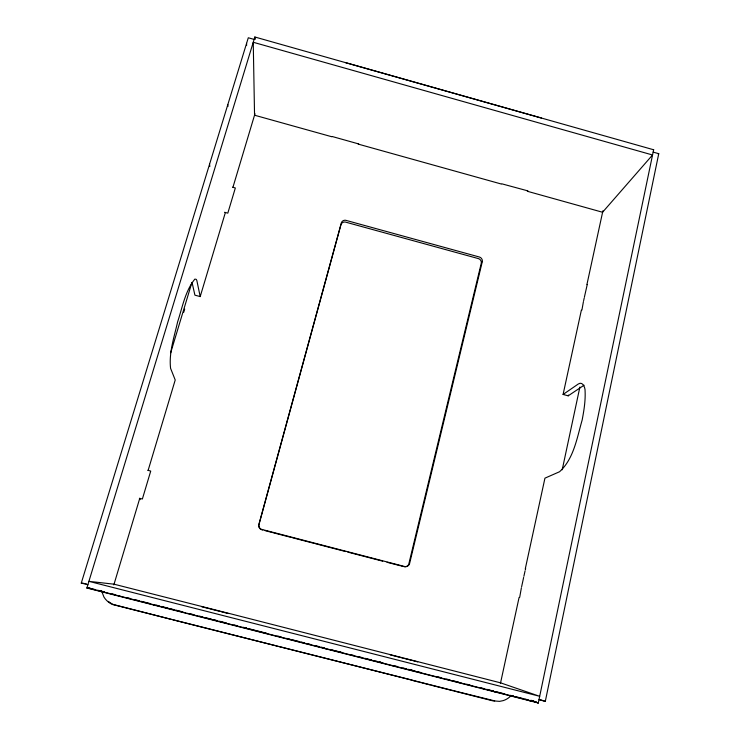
<?xml version="1.0" encoding="UTF-8"?>
<svg xmlns="http://www.w3.org/2000/svg" width="740" height="740" viewBox="0 0 740 740"><rect width="100%" height="100%" fill="white"/><g stroke="black" fill="none" stroke-linecap="round" stroke-linejoin="round"><path stroke-width="1.11" d="M501.97 183.862L527.971 190.911M332.362 136.558L358.733 143.949M653.143 152.107L658.748 153.689L545.288 701.446L540.477 699.735M653.651 149.674L538.295 702.982L532.874 700.974M562.215 469.789L579.883 387.057M581.372 310.125L563.094 394.448L568.2 395.826L568.357 395.105M500.425 683.51L519.082 597.476M525.308 568.727L544.945 478.151L559.542 471.75C573.842 458.772 577.015 437.756 582.167 419.996C583.943 410.58 585.543 400.978 585.1 391.368C585.368 387.825 582.787 381.007 578.329 383.977L563.094 394.448M586.913 284.595L602.915 210.789M521.395 587.81L519.684 597.337M521.617 586.765L523.643 577.441M523.883 576.321L525.067 570.864M525.298 569.818L525.668 568.644M583.416 301.652L581.918 310.088M583.62 300.727L584.221 297.961M584.415 297.045L587.209 284.678M113.831 584.896L139.564 499.001L140.304 499.62M148.148 470.316L175.214 379.999L170.579 368.307C168.776 352.629 174.215 337.07 177.609 321.909C182.382 307.461 185.148 291.07 194.87 279.072L196.267 279.378L196.84 280.506L200.198 296.583L194.907 295.158L192.141 282.837M200.198 296.583L225.349 212.602M232.971 187.183L254.976 113.71M170.69 352.74L191.947 282.393M183.696 312.354L184.686 309.07M658.258 154.253L658.748 153.689M584.054 385.207L568.2 395.826M214.101 619.75L214.933 620.037M153.569 604.987L154.503 604.95M118.779 596.126L120.019 596.172M102.925 591.815L104.294 591.898M83.565 583.287L81.252 583.185L248.298 37.768L254.116 39.414M84.416 583.499L86.164 583.666M494.681 700.882L454.175 690.836M412.744 670.431L411.264 670.07M246.716 628.13L245.717 627.89M171.68 619.491L113.294 604.478A20.553 19.638 -44.1 0 1 108.419 601.398M172.79 619.769L277.315 646.14M278.434 646.427L412.3 680.208M418.257 681.707L112.526 604.497A20.655 19.739 -44.1 0 1 103.951 597.051L101.528 590.788M413.059 680.606L492.646 700.817L499.602 701.363L503.191 700.623A19.739 18.713 82.2 0 0 510.877 695.822M201.798 606.782L208.726 608.548M209.642 608.779L220.261 611.49M221.204 611.73L228.383 613.562M390.174 654.854L403.078 658.147M404.123 658.415L412.004 660.422M412.929 660.663L417.739 661.884M81.289 583.055L87.884 584.739M538.988 699.716L545.315 701.326M92.149 588.799L95.506 589.66M97.745 590.224L104.451 591.935M112.276 593.933L115.634 594.784M126.808 597.633L130.166 598.484M135.753 599.909L139.111 600.769M141.349 601.333L150.294 603.609M155.881 605.033L159.239 605.894M161.477 606.458L168.184 608.169M170.422 608.743L173.771 609.594M176.009 610.167L182.715 611.869M190.541 613.867L193.899 614.718M199.486 616.143L202.843 617.003M205.082 617.567L211.788 619.278M214.026 619.843L217.486 620.712M219.521 621.23L226.32 622.978M234.145 624.976L237.503 625.827M243.09 627.252L246.448 628.103M248.686 628.676L255.393 630.388M257.631 630.952L266.576 633.237M277.759 636.086L281.108 636.937M286.704 638.361L290.052 639.212M292.291 639.785L298.997 641.497M301.236 642.061L304.593 642.912M306.822 643.486L310.18 644.337M315.767 645.761L319.125 646.621M321.364 647.186L324.712 648.046M330.308 649.47L333.657 650.321M335.895 650.895L342.601 652.597M350.427 654.595L353.785 655.446M359.372 656.87L362.73 657.731M364.968 658.295L371.674 660.006M373.913 660.57L377.261 661.43M379.5 661.995L382.858 662.855L382.108 662.633M394.041 665.704L397.389 666.555M402.986 667.98L406.334 668.831M408.323 669.321L415.279 671.115M417.517 671.68L420.875 672.54M437.645 676.804L440.994 677.664M446.59 679.089L449.939 679.94M452.177 680.513L458.883 682.225M466.709 684.213L470.067 685.064M481.25 687.913L484.598 688.774M486.837 689.338L493.543 691.049M495.782 691.623L504.726 693.898M510.323 695.323L513.671 696.173M515.909 696.747L522.616 698.458M524.854 699.023L528.212 699.874M530.441 700.447L533.799 701.298M88.43 588.124L185.703 612.896M186.813 613.183L324.98 648.379M326.081 648.656L374.597 661.014M375.698 661.292L478.854 687.571M479.946 687.849L536.065 702.14M419.247 681.947L421.227 682.456M422.216 682.706L430.088 684.713M431.207 684.99L453.093 690.559M139.398 498.242L142.376 499.001L150.729 471.075L147.833 470.307M265.077 530.645L271.737 532.375M272.847 532.661L291.403 537.481M292.494 537.758L314.213 543.401M315.296 543.678L340.233 550.153M341.316 550.43L345.663 551.559M347.828 552.123L382.682 561.17M387.048 562.298L400.479 565.785M401.376 566.017L403.171 566.479M224.553 212.269L227.809 213.148L235.339 187.978L232.619 187.211M331.853 136.761L254.551 115.209L253.246 42.273L652.541 154.984L602.563 212.251L527.333 191.272M358.206 144.106L501.405 184.047M653.716 149.785L254.856 37L86.876 588.004L538.387 703L530.996 700.262M345.571 62.641L541.421 118.049M261.451 529.673L262.848 530.071M380.739 662.254L379.953 661.921M529.119 700.456L530.617 701.021M512.2 695.804L514.291 696.599M493.377 691.262L495.328 692.029M459.966 682.761L461.64 683.455M392.838 665.658L393.948 666.213M359.122 657.074L359.936 657.546M339.549 651.82L340.197 652.255M325.286 648.453L325.822 648.86M209.54 164.197L209.818 166.491M227.8 104.581L227.939 106.505M246.559 43.327L246.624 45.492M260.711 529.285A4.348 4.283 -47.9 0 1 258.852 524.993L341.02 224.479A4.033 3.811 16.4 0 1 345.238 222.028L478.401 258.602A3.996 3.774 30.9 0 1 481.25 263.32L408.748 564.25A4.32 4.218 80.1 0 1 404.077 566.711M482.267 261.757L409.461 564.074A4.338 4.246 79.9 0 1 404.771 566.544L261.442 529.313A4.366 4.301 -47.8 0 1 258.834 524.614L341.381 222.722A4.051 3.829 16.4 0 1 345.617 220.261L479.4 257.021A4.014 3.792 30.9 0 1 482.258 261.757M229.502 613.525L500.527 682.826L539.682 696.303L88.902 581.344L114.043 584.193L229.502 613.525M90.197 588.254L86.876 588.004L90.215 588.254M254.893 39.303L254.856 37L254.893 39.294"/></g></svg>
